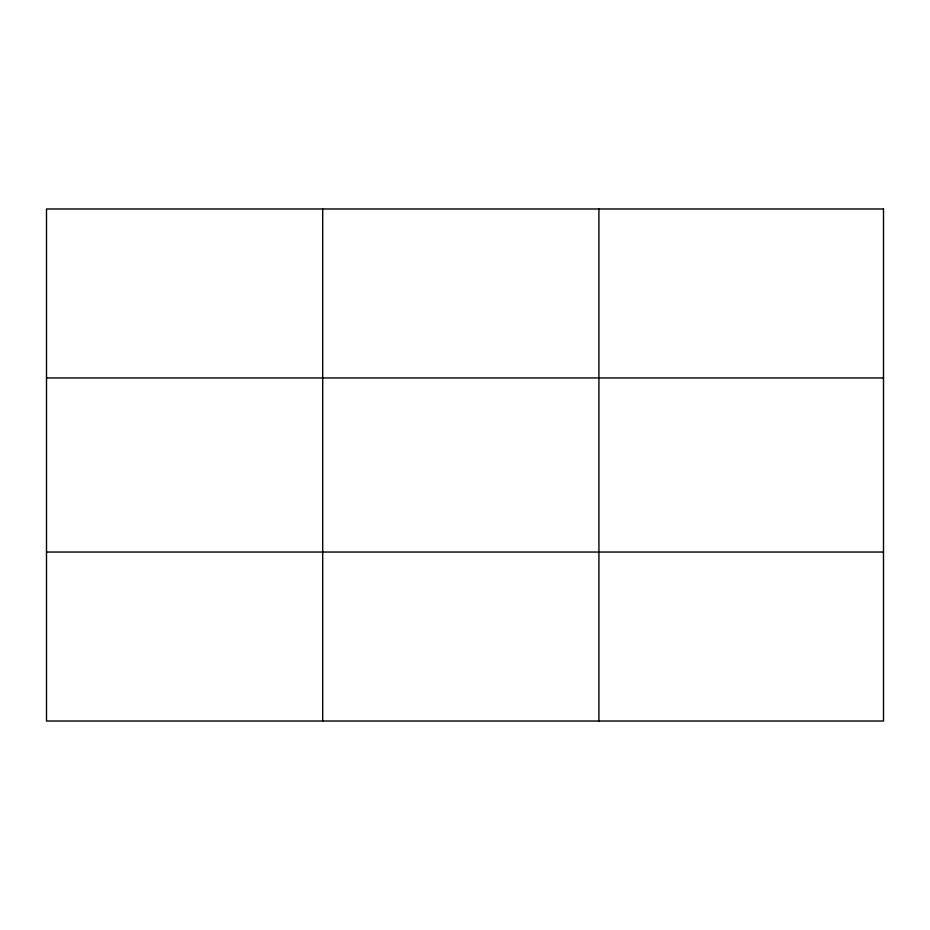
<?xml version="1.0" encoding="UTF-8"?>
<svg xmlns="http://www.w3.org/2000/svg" width="930" height="930" viewBox="0 0 930 930"><rect width="100%" height="100%" fill="white"/><g stroke="black" fill="none" stroke-linecap="round" stroke-linejoin="round"><path stroke-width="1.4" d="M322.71 208.983L322.71 721.017M598.92 208.983L598.92 721.017M46.5 377.952L883.5 377.952M46.5 552.048L883.5 552.048M883.5 208.983L883.5 721.017L46.5 721.017L46.5 208.983L883.5 208.983"/></g></svg>
